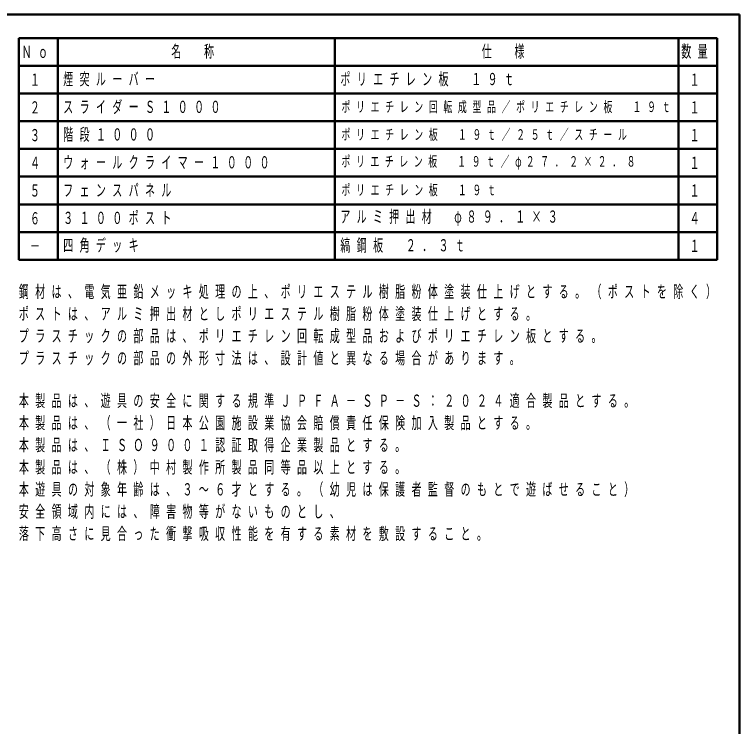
# Model space of a CAD drawing. Units: millimetres on the paper. Extents: x -365 to 0, y -594 to 257.
# Drawn here: x -130.8 to 0, y 128.5 to 257 of the extents above; entities that cross this region are included whole.
import ezdxf
from ezdxf.enums import TextEntityAlignment as Align

# ---------------------------------------------------------------- set-up
doc = ezdxf.new("R2010")
doc.units = ezdxf.units.MM
doc.layers.add('LY_1', color=140, linetype='Continuous', lineweight=50)
doc.styles.add('ＭＳ ゴシック', font='')
doc.styles.get('ＭＳ ゴシック').set_extended_font_data('MS Gothic')

msp = doc.modelspace()

# ---------------------------------------------------------------- linework, layer by layer
at = {"layer": 'LY_1', "color": 7}
for p, q in [((0, 257), (-365, 257)), ((0, 0), (0, 257))]:
    msp.add_line(p, q, dxfattribs=at)
at = {"layer": 'LY_1'}
for p, q in [((-130, 212.732), (-130, 252.732)), ((-130, 252.732), (-4, 252.732)), ((-123, 212.732), (-123, 252.732)), ((-73, 212.732), (-73, 252.732)), ((-11, 212.732), (-11, 252.732)), ((-4, 212.732), (-4, 252.732)), ((-130, 247.732), (-4, 247.732)), ((-130, 242.732), (-4, 242.732)), ((-130, 237.732), (-4, 237.732)), ((-130, 232.732), (-4, 232.732)), ((-130, 227.732), (-4, 227.732)), ((-130, 222.732), (-4, 222.732)), ((-130, 217.732), (-4, 217.732)), ((-130, 212.732), (-4, 212.732))]:
    msp.add_line(p, q, dxfattribs=at)

# ---------------------------------------------------------------- texts
at = {"layer": 'LY_1', "color": 7, "style": 'ＭＳ ゴシック', "width": 0.6}
for s, p in [('１', (-128, 245.232)), ('１', (-9, 245.232)), ('２', (-128, 240.232)), ('１', (-9, 240.232)), ('３', (-128, 235.232)), ('１', (-9, 235.232)), ('４', (-128, 230.232)), ('１', (-9, 230.232)), ('５', (-128, 225.232)), ('１', (-9, 225.232)), ('６', (-128, 220.232)), ('４', (-9, 220.232)), ('１', (-9, 215.232)), ('－', (-128, 215.232))]:
    msp.add_text(s, height=2.199, dxfattribs=at).set_placement(p, align=Align.MIDDLE_LEFT)
at = {"layer": 'LY_1', "color": 7, "style": 'ＭＳ ゴシック'}
for s, insert, char_height, attachment_point in [('\\T1.64;\\W0.6;Ｎｏ', (-129.5, 250.232), 2.199, 4), ('\\T1.64;\\W0.6;名\u3000称', (-102.5, 250.232), 2.199, 4), ('\\T1.64;\\W0.6;仕\u3000様', (-46.5, 250.232), 2.199, 4), ('\\T1.64;\\W0.6;数量', (-10.5, 250.232), 2.199, 4), ('\\T1.64;\\W0.6;煙突ルーバー', (-122, 245.232), 2.199, 4), ('\\T1.64;\\W0.6;ポリエチレン板\u3000１９ｔ', (-72, 245.232), 2.199, 4), ('\\T1.64;\\W0.6;スライダーＳ１０００', (-122, 240.232), 2.199, 4), ('\\T1.64;\\W0.6;ポリエチレン回転成型品／ポリエチレン板\u3000１９ｔ', (-71.8, 240.232), 1.906, 4), ('\\T1.64;\\W0.6;階段１０００', (-122, 235.232), 2.199, 4), ('\\T1.64;\\W0.6;ポリエチレン板\u3000１９ｔ／２５ｔ／スチール', (-71.8, 235.232), 1.906, 4), ('\\T1.64;\\W0.6;ウォールクライマー１０００', (-122, 230.232), 2.199, 4), ('\\T1.63;\\W0.6;ポリエチレン板\u3000１９ｔ／φ２７．２×２．８', (-71.8, 230.232), 1.906, 4), ('\\T1.64;\\W0.6;フェンスパネル', (-122, 225.232), 2.199, 4), ('\\T1.64;\\W0.6;ポリエチレン板\u3000１９ｔ', (-71.8, 225.232), 1.906, 4), ('\\T1.64;\\W0.6;３１００ポスト', (-122, 220.232), 2.199, 4), ('\\T1.63;\\W0.6;アルミ押出材\u3000φ８９．１×３', (-72, 220.232), 2.199, 4), ('\\T1.64;\\W0.6;四角デッキ', (-122, 215.232), 2.199, 4), ('\\T1.64;\\W0.6;縞鋼板\u3000２．３ｔ', (-72, 215.232), 2.199, 4), ('\\T1.64;\\W0.6;鋼材は、電気亜鉛メッキ処理の上、ポリエステル樹脂粉体塗装仕上げとする。（ポストを除く）', (-130, 208.096), 2.199, 1), ('\\T1.64;\\W0.6;ポストは、アルミ押出材としポリエステル樹脂粉体塗装仕上げとする。', (-130, 204.096), 2.199, 1), ('\\T1.64;\\W0.6;プラスチックの部品は、ポリエチレン回転成型品およびポリエチレン板とする。', (-130, 200.096), 2.199, 1), ('\\T1.64;\\W0.6;プラスチックの部品の外形寸法は、設計値と異なる場合があります。', (-130, 196.096), 2.199, 1), ('\\T1.64;\\W0.6;本製品は、遊具の安全に関する規準ＪＰＦＡ－ＳＰ－Ｓ：２０２４適合製品とする。', (-130, 188.407), 2.199, 1), ('\\T1.64;\\W0.6;本製品は、（一社）日本公園施設業協会賠償責任保険加入製品とする。', (-130, 184.407), 2.199, 1), ('\\T1.64;\\W0.6;本製品は、ＩＳＯ９００１認証取得企業製品とする。', (-130, 180.407), 2.199, 1), ('\\T1.64;\\W0.6;本製品は、（株）中村製作所製品同等品以上とする。', (-130, 176.407), 2.199, 1), ('\\T1.64;\\W0.6;本遊具の対象年齢は、３～６才とする。（幼児は保護者監督のもとで遊ばせること）', (-130, 172.407), 2.199, 1), ('\\T1.64;\\W0.6;安全領域内には、障害物等がないものとし、', (-130, 168.407), 2.199, 1), ('\\T1.64;\\W0.6;落下高さに見合った衝撃吸収性能を有する素材を敷設すること。', (-130, 164.407), 2.199, 1)]:
    msp.add_mtext(s, dxfattribs=dict(at, insert=insert, char_height=char_height, attachment_point=attachment_point))

doc.saveas('drawing.dxf')
